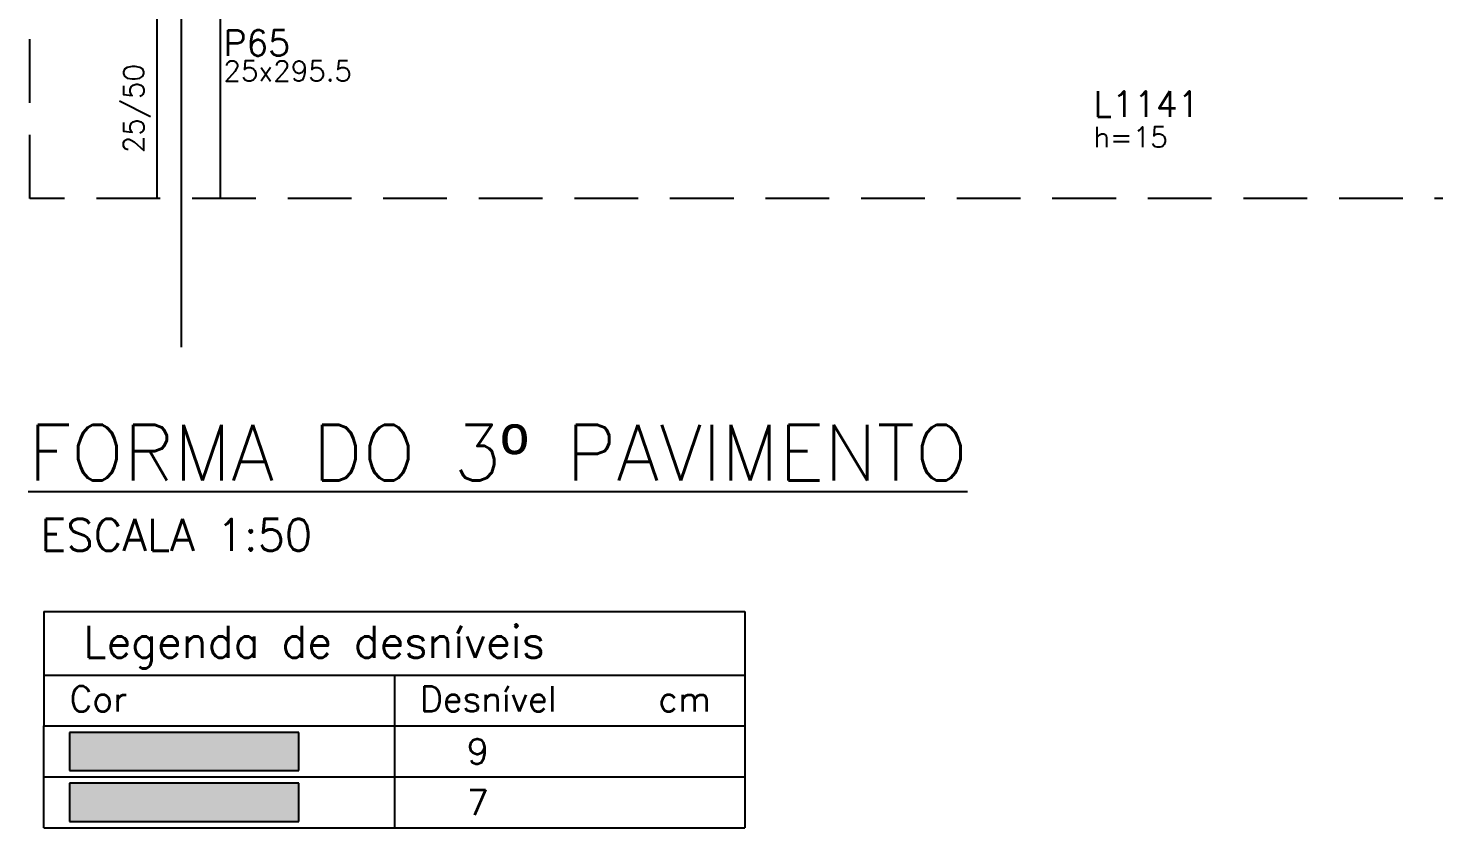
# Model space of a CAD drawing. Header units: millimetres. Extents: x 7530 to 14400, y -7174 to -2969.
# Drawn here: x 12368 to 12920, y -6067 to -5753 of the extents above; entities that cross this region are included whole.
import ezdxf
from ezdxf.enums import TextEntityAlignment as Align

# ---------------------------------------------------------------- set-up
doc = ezdxf.new("R2010")
doc.units = ezdxf.units.MM
doc.header["$LTSCALE"] = 50
doc.linetypes.add('DASHED', pattern=[0.75, 0.5, -0.25])
doc.linetypes.add('EIXO', pattern=[6.8, 6, -0.4, 0, -0.4])
for name, color, linetype in [('AR-TEXTO_REGUA 120_1-200', 4, 'Continuous'), ('F-AUX-RED', 1, 'Continuous'), ('F-DESNIVEL-1', 254, 'Continuous'), ('F-EIXO', 12, 'EIXO'), ('F-LAJES-DIM', 2, 'Continuous'), ('F-LAJES-NOME', 4, 'Continuous'), ('F-PILARES-DIM', 172, 'Continuous'), ('F-PILARES-NOME', 170, 'Continuous'), ('F-TABELA-NÍVEIS', 1, 'Continuous'), ('F-TEXTO', 6, 'Continuous'), ('F-VIGAS', 3, 'Continuous'), ('F-VIGAS-DIM', 2, 'Continuous')]:
    doc.layers.add(name, color=color, linetype=linetype)
doc.layers.add('F-DESNIVEL-2', color=7, linetype='Continuous', true_color=0xffd1e8)
doc.styles.add('MCP', font='romans.shx')
doc.styles.add('REGUA-120-esc1_200', font='simplex.shx', dxfattribs={"height": 0.6})
doc.styles.add('ROMANS', font='romans.shx')

# ---------------------------------------------------------------- blocks, each defined once
blk = doc.blocks.new('*U20')
at = {"layer": 'F-EIXO'}
blk.add_line((0, 0), (0, -609.8), dxfattribs=at)
at = {"layer": 'F-EIXO', "color": 2, "linetype": 'Continuous'}
blk.add_circle((0, 28.21), 28.21, dxfattribs=at)
at = {"layer": 'F-TEXTO', "style": 'ROMANS'}
blk.add_attdef('EIXO', text='', height=17.5, rotation=360, dxfattribs=at).set_placement((0, 28.21), align=Align.MIDDLE_CENTER)

msp = doc.modelspace()

# ---------------------------------------------------------------- linework, layer by layer
at = {"layer": 'F-AUX-RED', "color": 1, "linetype": 'DASHED'}
msp.add_lwpolyline([(12369.028, -5325.639), (13282.649, -5325.639), (13282.649, -5819.927), (12369.028, -5819.927)], close=True, dxfattribs=at)
at = {"layer": 'F-DESNIVEL-1'}
for points in [[(12384.527, -6044.535), (12474.527, -6044.535), (12474.527, -6029.535)], [(12384.527, -6044.535), (12474.527, -6029.535), (12384.527, -6029.535)], [(12384.527, -6044.535), (12384.527, -6029.535), (12384.527, -6044.535)]]:
    msp.add_solid(points, dxfattribs=at)
at = {"layer": 'F-DESNIVEL-2'}
for points in [[(12384.527, -6064.535), (12474.527, -6064.535), (12474.527, -6049.535)], [(12384.527, -6064.535), (12474.527, -6049.535), (12384.527, -6049.535)], [(12384.527, -6064.535), (12384.527, -6049.535), (12384.527, -6064.535)]]:
    msp.add_solid(points, dxfattribs=at)
at = {"layer": 'F-TABELA-NÍVEIS'}
for p, q in [((12374.527, -5982.035), (12374.527, -6027.035)), ((12374.527, -5982.035), (12649.527, -5982.035)), ((12649.527, -5982.035), (12649.527, -6007.035)), ((12374.527, -6007.035), (12649.527, -6007.035)), ((12512.027, -6007.035), (12512.027, -6027.035)), ((12649.527, -6007.035), (12649.527, -6027.035)), ((12374.527, -6027.035), (12649.527, -6027.035)), ((12374.527, -6047.035), (12374.527, -6027.035)), ((12374.527, -6027.035), (12649.527, -6027.035)), ((12512.027, -6027.035), (12512.027, -6047.035)), ((12649.527, -6027.035), (12649.527, -6047.035)), ((12474.527, -6029.535), (12384.527, -6029.535)), ((12384.527, -6029.535), (12384.527, -6044.535)), ((12474.527, -6044.535), (12474.527, -6029.535)), ((12384.527, -6044.535), (12474.527, -6044.535)), ((12374.527, -6047.035), (12649.527, -6047.035)), ((12374.527, -6067.035), (12374.527, -6047.035)), ((12474.527, -6049.535), (12384.527, -6049.535)), ((12384.527, -6049.535), (12384.527, -6064.535)), ((12474.527, -6064.535), (12474.527, -6049.535)), ((12512.027, -6047.035), (12512.027, -6067.035)), ((12649.527, -6047.035), (12649.527, -6067.035)), ((12384.527, -6064.535), (12474.527, -6064.535)), ((12374.527, -6067.035), (12649.527, -6067.035))]:
    msp.add_line(p, q, dxfattribs=at)
at = {"layer": 'F-VIGAS'}
for points in [[(12418.822, -5738.397), (12418.822, -5819.927)], [(12443.822, -5819.927), (12443.822, -5738.397)]]:
    msp.add_lwpolyline(points, dxfattribs=at)

# ---------------------------------------------------------------- block references
at = {"layer": 'F-EIXO', "linetype": 'Continuous'}
msp.add_blockref('*U20', (12428.322, -5268.592), dxfattribs=at).add_auto_attribs({'EIXO': '2a'})

# ---------------------------------------------------------------- texts
at = {"layer": 'AR-TEXTO_REGUA 120_1-200', "color": 2, "style": 'REGUA-120-esc1_200'}
msp.add_text('ESCALA 1:50', height=12.5, dxfattribs=at).set_placement((12373.156, -5958.272))
at = {"layer": 'F-LAJES-DIM', "linetype": 'Continuous', "style": 'MCP'}
msp.add_text('h=15', height=8, dxfattribs=at).set_placement((12786.301, -5799.892))
at = {"layer": 'F-LAJES-NOME', "linetype": 'Continuous', "style": 'MCP'}
msp.add_text('L1141', height=10, dxfattribs=at).set_placement((12786.301, -5787.892))
at = {"layer": 'F-PILARES-DIM', "linetype": 'Continuous', "style": 'MCP'}
msp.add_text('25x295.5', height=8, dxfattribs=at).set_placement((12444.96, -5773.932))
at = {"layer": 'F-PILARES-NOME', "linetype": 'Continuous', "style": 'MCP'}
msp.add_text('P65', height=10, dxfattribs=at).set_placement((12444.96, -5763.932))
at = {"layer": 'F-TABELA-NÍVEIS', "color": 3, "style": 'MCP'}
msp.add_text('Legenda de desníveis', height=12.5, dxfattribs=at).set_placement((12390.002, -6000.238))
at = {"layer": 'F-TABELA-NÍVEIS', "color": 2, "style": 'MCP'}
for s, p in [('Cor', (12384.527, -6021.41)), ('Desnível', (12522.027, -6021.41)), ('cm', (12615.563, -6021.41)), ('9', (12540.486, -6042.035)), ('7', (12540.486, -6062.035))]:
    msp.add_text(s, height=10, dxfattribs=at).set_placement(p)
at = {"layer": 'F-TEXTO', "style": 'ROMANS'}
msp.add_text('%%UFORMA DO 3º PAVIMENTO', height=21.875, dxfattribs=at).set_placement((12368.316, -5930.66))
at = {"layer": 'F-VIGAS-DIM', "linetype": 'Continuous', "style": 'MCP'}
msp.add_text('25/50', height=8, rotation=90, dxfattribs=at).set_placement((12413.691, -5802.171))

doc.saveas('drawing.dxf')
